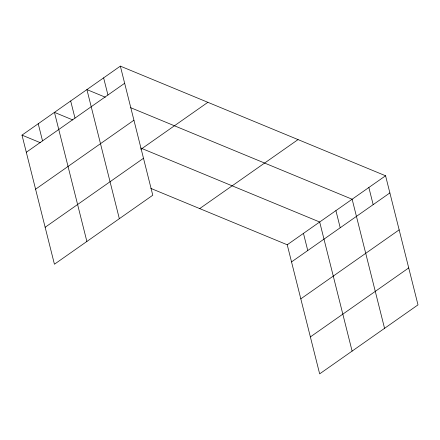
<?xml version="1.0" encoding="UTF-8"?>
<svg xmlns="http://www.w3.org/2000/svg" width="440" height="440" viewBox="0 0 440 440"><rect width="100%" height="100%" fill="white"/><g stroke="black" fill="none" stroke-linecap="round" stroke-linejoin="round"><path stroke-width="0.66" d="M120.346 66.132L152.774 195.228L54.428 264.226L22 135.13L120.346 66.132L385.572 175.774L418 304.87L319.655 373.868L287.227 244.772L150.854 188.403M26.306 152.268L124.652 83.27M35.585 189.216L133.93 120.219M140.861 149.331L207.873 102.317M45.144 227.277L143.495 158.279M199.7 208.593L298.05 139.596M287.227 244.772L385.572 175.774M291.533 261.91L389.879 192.913M300.812 298.859L399.157 229.862M310.37 336.919L408.722 267.922M105.303 97.196L86.911 89.595L119.334 218.686M130.669 107.684L352.138 199.238L384.56 328.328M72.847 119.966L54.456 112.365L86.878 241.456M140.712 148.022L319.682 222.007L352.11 351.098M22 135.13L40.392 142.736M368.858 187.506L373.159 204.644M335.907 210.623L340.214 227.761M303.457 233.387L307.758 250.525M103.631 77.864L107.932 95.002M70.68 100.98L74.987 118.118M38.225 123.745L42.532 140.882"/></g></svg>
